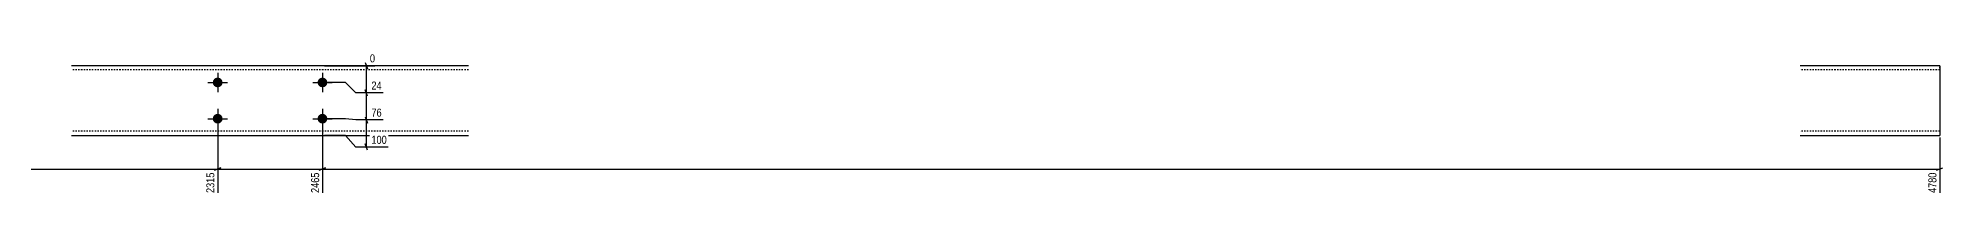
# Model space of a CAD drawing. Header units: millimetres. Extents: x 9 to 15628, y 7 to 211.
# Drawn here: x 12901 to 15628, y 7 to 211 of the extents above; entities that cross this region are included whole.
import ezdxf

# ---------------------------------------------------------------- set-up
doc = ezdxf.new("R2010")
doc.units = ezdxf.units.MM
doc.linetypes.add('DXK_LINE_DOT2', pattern=[3.9198, 1.9599, -1.9599])
doc.layers.add('MÅLSÆTNING', color=7, linetype='Continuous')
doc.layers.add('STÅL', color=7, linetype='Continuous')
doc.styles.add('Arial Narrow', font='ARIALN.TTF', dxfattribs={"height": 0.2})

msp = doc.modelspace()

# ---------------------------------------------------------------- hatches: boundary and pattern name
at = {"layer": 'STÅL', "linetype": 'Continuous'}
for points in [[(13158.1, 174.6, -1), (13158.1, 160.6, -1)], [(13308.1, 174.6, -1), (13308.1, 160.6, -1)], [(13158.1, 122.6, -1), (13158.1, 108.6, -1)], [(13308.1, 122.6, -1), (13308.1, 108.6, -1)]]:
    msp.add_hatch(color=3, dxfattribs=at).paths.add_polyline_path(points)

# ---------------------------------------------------------------- linework, layer by layer
at = {"layer": 'MÅLSÆTNING', "color": 7, "linetype": 'Continuous'}
for p, q in [((13311.1, 191.6), (13383.3, 191.6)), ((13369.1, 196.1), (13372.7, 187.1)), ((13370.9, 152.6), (13370.9, 191.6)), ((13340.9, 167.6), (13311.1, 167.6)), ((13340.9, 167.6), (13311.1, 167.6)), ((13355.9, 152.6), (13340.9, 167.6)), ((13355.9, 152.6), (13340.9, 167.6)), ((13395, 152.6), (13355.9, 152.6)), ((13395, 152.6), (13355.9, 152.6)), ((13372.7, 148.1), (13369.1, 157.1)), ((13372.7, 148.1), (13369.1, 157.1)), ((13370.9, 113.8), (13370.9, 152.6)), ((13158.1, 112.6), (13158.1, 9)), ((13158.1, 112.6), (13158.1, 9)), ((13308.1, 112.6), (13308.1, 9)), ((13340.9, 115.6), (13311.1, 115.6)), ((13340.9, 115.6), (13311.1, 115.6)), ((13355.9, 113.8), (13340.9, 115.6)), ((13355.9, 113.8), (13340.9, 115.6)), ((13395, 113.8), (13355.9, 113.8)), ((13395, 113.8), (13355.9, 113.8)), ((13369.1, 118.3), (13372.7, 109.3)), ((13369.1, 118.3), (13372.7, 109.3)), ((13370.9, 74.8), (13370.9, 113.8)), ((13340.9, 91.6), (13311.1, 91.6)), ((13355.9, 74.8), (13340.9, 91.6)), ((15623.1, 88.6), (15623.1, 9)), ((13402.3, 74.8), (13355.9, 74.8)), ((13372.7, 70.3), (13369.1, 79.3)), ((10843.1, 43.4), (13158.1, 43.4)), ((13162.6, 45.2), (13153.6, 41.6)), ((13153.6, 41.6), (13162.6, 45.2)), ((13158.1, 43.4), (13308.1, 43.4)), ((13303.6, 41.6), (13312.6, 45.2)), ((15618.6, 41.6), (15627.6, 45.2))]:
    msp.add_line(p, q, dxfattribs=at)
at = {"layer": 'STÅL', "color": 2, "linetype": 'Continuous'}
for p, q in [((13517.1, 191.6), (12949.1, 191.6)), ((15623.1, 191.6), (15423.1, 191.6)), ((15623.1, 191.6), (15623.1, 190.7)), ((15623.1, 190.7), (15623.1, 179.6)), ((15623.1, 179.6), (15623.1, 103.6)), ((12949.1, 91.6), (13517.1, 91.6)), ((15423.1, 91.6), (15623.1, 91.6)), ((15623.1, 103.6), (15623.1, 91.6))]:
    msp.add_line(p, q, dxfattribs=at)
at = {"layer": 'STÅL', "color": 7, "linetype": 'DXK_LINE_DOT2'}
for p, q in [((15623.1, 188.1), (15623.1, 191.6)), ((13517.1, 185.6), (12949.1, 185.6)), ((15623.1, 185.6), (15423.1, 185.6)), ((13517.1, 97.6), (12949.1, 97.6)), ((15623.1, 97.6), (15423.1, 97.6))]:
    msp.add_line(p, q, dxfattribs=at)
at = {"layer": 'STÅL', "color": 3, "linetype": 'Continuous'}
for p, q in [((13144.1, 167.6), (13172.1, 167.6)), ((13158.1, 181.6), (13158.1, 153.6)), ((13294.1, 167.6), (13322.1, 167.6)), ((13308.1, 181.6), (13308.1, 153.6)), ((13144.1, 115.6), (13172.1, 115.6)), ((13158.1, 129.6), (13158.1, 101.6)), ((13294.1, 115.6), (13322.1, 115.6)), ((13308.1, 129.6), (13308.1, 101.6))]:
    msp.add_line(p, q, dxfattribs=at)

# ---------------------------------------------------------------- next in the draw order: wipeouts: each hides what was drawn before it
at = {"color": 0, "linetype": 'Continuous'}
for points in [[(13385.7, 194), (13385.7, 210.8), (13373.6, 210.8), (13373.6, 194)], [(13395.2, 155), (13395.2, 171.8), (13375.8, 171.8), (13375.8, 155)], [(13395.2, 116.2), (13395.2, 133), (13375.8, 133), (13375.8, 116.2)], [(13402.5, 77.2), (13402.5, 94), (13375.8, 94), (13375.8, 77.2)], [(13155.7, 40.6), (13138.9, 40.6), (13138.9, 6.6), (13155.7, 6.6)], [(13305.7, 40.6), (13288.9, 40.6), (13288.9, 6.6), (13305.7, 6.6)]]:
    msp.add_wipeout(points, dxfattribs=at).dxf.layer = 'MÅLSÆTNING'

# ---------------------------------------------------------------- next in the draw order: linework, layer by layer
at = {"layer": 'MÅLSÆTNING', "color": 7, "linetype": 'Continuous'}
for p, q in [((13308.1, 112.6), (13308.1, 9)), ((13312.6, 45.2), (13303.6, 41.6)), ((13308.1, 43.4), (15623.1, 43.4))]:
    msp.add_line(p, q, dxfattribs=at)

# ---------------------------------------------------------------- next in the draw order: texts
at = {"layer": 'MÅLSÆTNING', "color": 3, "linetype": 'Continuous', "style": 'Arial Narrow'}
for s, height, p in [('0', 11.5, (13376, 196.4)), ('24', 11.45, (13378.2, 157.4)), ('76', 11.45, (13378.2, 118.6)), ('100', 11.45, (13378.2, 79.6))]:
    msp.add_text(s, height=height, dxfattribs=at).set_placement(p)
for s, p in [('2315', (13153.3, 9)), ('2465', (13303.3, 9))]:
    msp.add_text(s, height=11.45, rotation=90.0002, dxfattribs=at).set_placement(p)

# ---------------------------------------------------------------- next in the draw order: wipeouts: each hides what was drawn before it
at = {"color": 0, "linetype": 'Continuous'}
msp.add_wipeout([(15620.7, 40.6), (15603.9, 40.6), (15603.9, 6.6), (15620.7, 6.6)], dxfattribs=at).dxf.layer = 'MÅLSÆTNING'

# ---------------------------------------------------------------- next in the draw order: texts
at = {"layer": 'MÅLSÆTNING', "color": 3, "linetype": 'Continuous', "style": 'Arial Narrow'}
msp.add_text('4780', height=11.45, rotation=90.0002, dxfattribs=at).set_placement((15618.3, 9))

doc.saveas('drawing.dxf')
